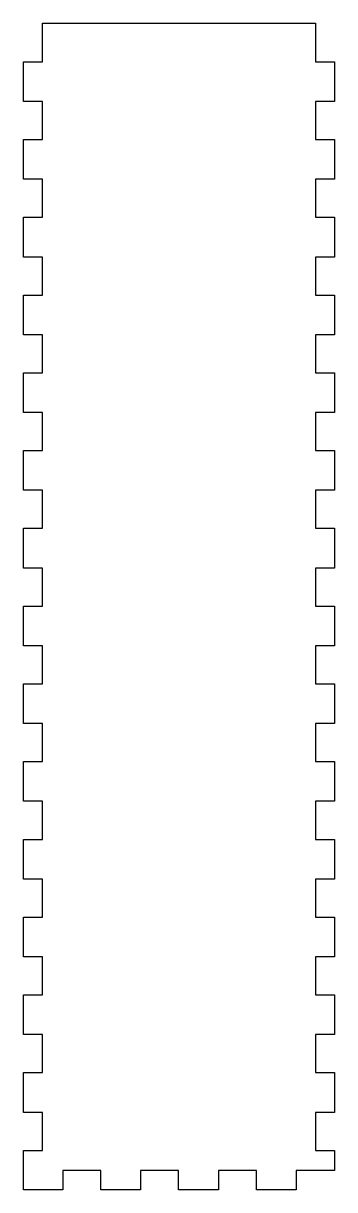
# Model space of a CAD drawing. Header units: millimetres. Extents: x 0 to 80, y 0 to 300.
import ezdxf

# ---------------------------------------------------------------- set-up
doc = ezdxf.new("R2010")
doc.units = ezdxf.units.MM

msp = doc.modelspace()

# ---------------------------------------------------------------- linework, layer by layer
at = {"color": 0}
msp.add_lwpolyline([(75.1, 300), (75.1, 290.11), (80, 290.11), (80, 279.89), (75.1, 279.89), (75.1, 270.11), (80, 270.11), (80, 259.89), (75.1, 259.89), (75.1, 250.11), (80, 250.11), (80, 239.89), (75.1, 239.89), (75.1, 230.11), (80, 230.11), (80, 219.89), (75.1, 219.89), (75.1, 210.11), (80, 210.11), (80, 199.89), (75.1, 199.89), (75.1, 190.11), (80, 190.11), (80, 179.89), (75.1, 179.89), (75.1, 170.11), (80, 170.11), (80, 159.89), (75.1, 159.89), (75.1, 150.11), (80, 150.11), (80, 139.89), (75.1, 139.89), (75.1, 130.11), (80, 130.11), (80, 119.89), (75.1, 119.89), (75.1, 110.11), (80, 110.11), (80, 99.89), (75.1, 99.89), (75.1, 90.11), (80, 90.11), (80, 79.89), (75.1, 79.89), (75.1, 70.11), (80, 70.11), (80, 59.89), (75.1, 59.89), (75.1, 50.11), (80, 50.11), (80, 39.89), (75.1, 39.89), (75.1, 30.11), (80, 30.11), (80, 19.89), (75.1, 19.89), (75.1, 10.11), (80, 10.11), (80, 4.9), (70.11, 4.9), (70.11, 0), (59.89, 0), (59.89, 4.9), (50.11, 4.9), (50.11, 0), (39.89, 0), (39.89, 4.9), (30.11, 4.9), (30.11, 0), (19.89, 0), (19.89, 4.9), (10.11, 4.9), (10.11, 0), (0, 0), (0, 10.11), (4.9, 10.11), (4.9, 19.89), (0, 19.89), (0, 30.11), (4.9, 30.11), (4.9, 39.89), (0, 39.89), (0, 50.11), (4.9, 50.11), (4.9, 59.89), (0, 59.89), (0, 70.11), (4.9, 70.11), (4.9, 79.89), (0, 79.89), (0, 90.11), (4.9, 90.11), (4.9, 99.89), (0, 99.89), (0, 110.11), (4.9, 110.11), (4.9, 119.89), (0, 119.89), (0, 130.11), (4.9, 130.11), (4.9, 139.89), (0, 139.89), (0, 150.11), (4.9, 150.11), (4.9, 159.89), (0, 159.89), (0, 170.11), (4.9, 170.11), (4.9, 179.89), (0, 179.89), (0, 190.11), (4.9, 190.11), (4.9, 199.89), (0, 199.89), (0, 210.11), (4.9, 210.11), (4.9, 219.89), (0, 219.89), (0, 230.11), (4.9, 230.11), (4.9, 239.89), (0, 239.89), (0, 250.11), (4.9, 250.11), (4.9, 259.89), (0, 259.89), (0, 270.11), (4.9, 270.11), (4.9, 279.89), (0, 279.89), (0, 290.11), (4.9, 290.11), (4.9, 300), (75.1, 300)], dxfattribs=at)

doc.saveas('drawing.dxf')
